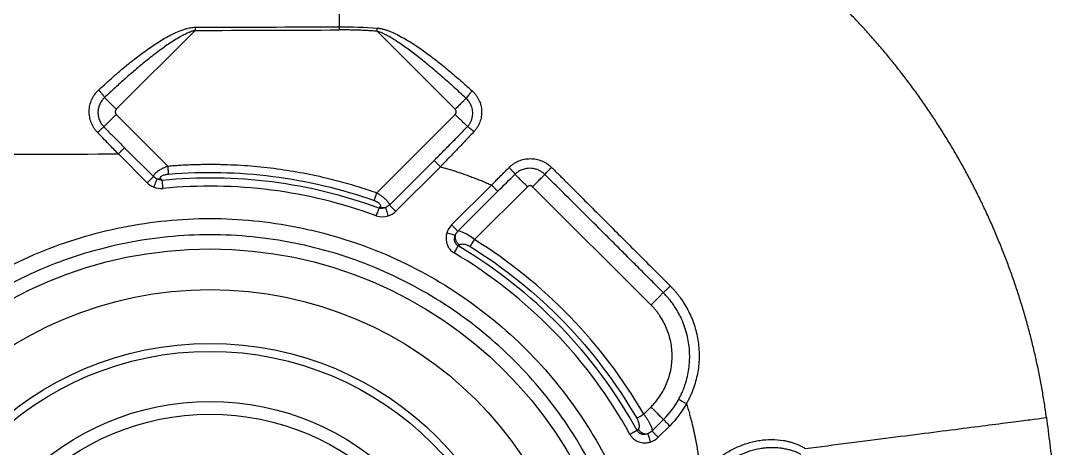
# Model space of a CAD drawing. Extents: x 526 to 610, y 679 to 808.
# Drawn here: x 572.13 to 577.84, y 730.47 to 732.86 of the extents above; entities that cross this region are included whole.
import ezdxf

# ---------------------------------------------------------------- set-up
doc = ezdxf.new("R2010")
doc.units = 0
doc.header["$MEASUREMENT"] = 0
doc.layers.add('1', color=4, linetype='Continuous')

# ---------------------------------------------------------------- blocks, each defined once
blk = doc.blocks.new('JETSETTER LX')
at = {"layer": '1', "color": 3, "linetype": 'Continuous', "lineweight": 25}
for p, q in [((46.9761, 35.9254), (46.537, 35.4862)), ((48.4228, 35.4862), (47.9881, 35.9209)), ((46.537, 35.4579), (46.8246, 35.1703)), ((48.4228, 35.4579), (47.9862, 35.0214)), ((46.5483, 35.2375), (46.7089, 35.0768)), ((46.5831, 35.2723), (46.7438, 35.1117)), ((48.0571, 34.9529), (48.3056, 35.2014)), ((48.092, 34.918), (48.3405, 35.1665)), ((48.6254, 35.0643), (48.4032, 34.8421)), ((48.6603, 35.0295), (48.4381, 34.8073)), ((48.5305, 34.7602), (48.8255, 35.0552)), ((49.5126, 34.3964), (48.8538, 35.0552)), ((48.0045, 34.9423), (47.9983, 34.9355)), ((48.4403, 34.7252), (48.4467, 34.7313)), ((49.4724, 33.7881), (49.5126, 33.8283)), ((49.5182, 33.6944), (49.5823, 33.7585)), ((49.4415, 33.7042), (49.4354, 33.6978)), ((49.5531, 33.6596), (49.6172, 33.7237))]:
    blk.add_line(p, q, dxfattribs=at)
for radius in [2.3173, 2.0907, 1.7912, 1.7467, 1.4676, 1.3971]:
    blk.add_circle((47.0588, 32.3916), radius, dxfattribs=at)
for points, knots in [([(52.7262, 34.264), (52.725, 34.2762), (52.7226, 34.3008), (52.7187, 34.3377), (52.7146, 34.3749), (52.7101, 34.4122), (52.7053, 34.4499), (52.7002, 34.4877), (52.6949, 34.5258), (52.6891, 34.564), (52.6831, 34.6026), (52.6687, 34.6897), (52.6437, 34.823), (52.6107, 34.9698), (52.5818, 35.0855), (52.55, 35.2035), (52.506, 35.3504), (52.4578, 35.4915), (52.4183, 35.5976), (52.3799, 35.6957), (52.3288, 35.8178), (52.2603, 35.9667), (52.1817, 36.1218), (52.1025, 36.2632), (52.0154, 36.4057), (51.9207, 36.5475), (51.8221, 36.6802), (51.718, 36.8087), (51.6139, 36.9265), (51.4937, 37.0492), (51.3788, 37.1554), (51.2646, 37.251), (51.1503, 37.3378), (51.0287, 37.421), (50.8979, 37.5011), (50.7825, 37.5637), (50.6875, 37.6105), (50.6175, 37.6427), (50.5468, 37.673), (50.4753, 37.7014), (50.4031, 37.7279), (50.3304, 37.7525), (50.2571, 37.7753), (50.1833, 37.7961), (50.0779, 37.823), (49.9402, 37.8522), (49.806, 37.8729), (49.7101, 37.884), (49.6527, 37.8896), (49.5955, 37.8942), (49.5386, 37.8976), (49.4819, 37.9002), (49.4441, 37.901), (49.4252, 37.9015)], [0, 0, 0, 0, 0.006043, 0.012142, 0.018298, 0.024511, 0.030781, 0.037109, 0.043495, 0.049939, 0.056441, 0.063002, 0.094253, 0.124955, 0.139947, 0.156065, 0.188771, 0.220838, 0.235793, 0.250022, 0.278263, 0.3088, 0.341644, 0.3768, 0.40198, 0.438749, 0.476951, 0.499932, 0.537426, 0.57128, 0.603448, 0.631747, 0.6607, 0.688834, 0.718582, 0.750023, 0.76478, 0.779429, 0.793969, 0.808402, 0.822726, 0.836944, 0.851055, 0.86506, 0.878959, 0.910243, 0.940757, 0.950892, 0.96092, 0.970844, 0.980663, 0.990381, 1, 1, 1, 1]), ([(47.772, 37.233), (47.7721, 37.2254), (47.7721, 37.2124), (47.7723, 37.1741), (47.7724, 37.1489), (47.7726, 37.0856), (47.7728, 37.0475), (47.7732, 36.9585), (47.7734, 36.9075), (47.7738, 36.7938), (47.7741, 36.7309), (47.7747, 36.5949), (47.775, 36.5217), (47.7756, 36.3675), (47.7759, 36.2865), (47.7766, 36.1192), (47.777, 36.033), (47.7774, 35.9457)], [0, 0, 0, 0, 0.125, 0.125, 0.25, 0.25, 0.375, 0.375, 0.5, 0.5, 0.625, 0.625, 0.75, 0.75, 0.875, 0.875, 1, 1, 1, 1]), ([(51.7139, 33.7691), (51.712, 33.7822), (51.7084, 33.8085), (51.7025, 33.8478), (51.6961, 33.887), (51.6894, 33.9262), (51.6823, 33.9652), (51.6748, 34.0042), (51.6669, 34.043), (51.6587, 34.0818), (51.65, 34.1205), (51.641, 34.159), (51.6316, 34.1975), (51.6218, 34.2358), (51.6116, 34.274), (51.601, 34.3122), (51.5901, 34.3502), (51.5788, 34.388), (51.5672, 34.4258), (51.5551, 34.4634), (51.5427, 34.5009), (51.53, 34.5383), (51.5169, 34.5755), (51.5034, 34.6126), (51.4895, 34.6495), (51.4753, 34.6863), (51.4608, 34.723), (51.4458, 34.7595), (51.4306, 34.7959), (51.415, 34.832), (51.399, 34.8681), (51.3827, 34.9039), (51.366, 34.9396), (51.349, 34.9752), (51.3316, 35.0105), (51.314, 35.0457), (51.2959, 35.0807), (51.2776, 35.1156), (51.2588, 35.1502), (51.2398, 35.1847), (51.2204, 35.219), (51.2007, 35.253), (51.1807, 35.2869), (51.1604, 35.3206), (51.1397, 35.3541), (51.1187, 35.3874), (51.0973, 35.4204), (51.0757, 35.4533), (51.0537, 35.4859), (51.0314, 35.5184), (51.0088, 35.5506), (50.9859, 35.5826), (50.9627, 35.6144), (50.9392, 35.6459), (50.9153, 35.6772), (50.8912, 35.7083), (50.8667, 35.7391), (50.842, 35.7697), (50.8169, 35.8001), (50.7916, 35.8302), (50.7659, 35.86), (50.74, 35.8896), (50.7137, 35.919), (50.6872, 35.9481), (50.6604, 35.9769), (50.6332, 36.0055), (50.6058, 36.0338), (50.5781, 36.0618), (50.5502, 36.0896), (50.5219, 36.1171), (50.4934, 36.1443), (50.4646, 36.1712), (50.4355, 36.1978), (50.4061, 36.2242), (50.3765, 36.2502), (50.3466, 36.276), (50.3165, 36.3014), (50.2861, 36.3265), (50.2555, 36.3513), (50.2247, 36.3758), (50.1937, 36.3999), (50.1624, 36.4237), (50.1309, 36.4472), (50.0992, 36.4704), (50.0673, 36.4932), (50.0352, 36.5157), (50.0029, 36.5379), (49.9704, 36.5598), (49.9376, 36.5813), (49.9047, 36.6025), (49.8716, 36.6233), (49.8383, 36.6438), (49.8048, 36.664), (49.7712, 36.6839), (49.7373, 36.7034), (49.7033, 36.7226), (49.6691, 36.7414), (49.6348, 36.7599), (49.6002, 36.7781), (49.5655, 36.7959), (49.5307, 36.8134), (49.4957, 36.8305), (49.4605, 36.8473), (49.4252, 36.8638), (49.3898, 36.8799), (49.3542, 36.8956), (49.3184, 36.9111), (49.2825, 36.9261), (49.2465, 36.9408), (49.2104, 36.9552), (49.1741, 36.9692), (49.1377, 36.9829), (49.1012, 36.9962), (49.0646, 37.0092), (49.0278, 37.0218), (48.991, 37.034), (48.954, 37.0459), (48.9169, 37.0574), (48.8798, 37.0686), (48.8425, 37.0794), (48.8051, 37.0899), (48.7677, 37.1), (48.7301, 37.1097), (48.6925, 37.1191), (48.6548, 37.1281), (48.617, 37.1368), (48.5791, 37.1451), (48.5412, 37.153), (48.5032, 37.1605), (48.4651, 37.1677), (48.427, 37.1745), (48.3888, 37.181), (48.3505, 37.1871), (48.3122, 37.1928), (48.2739, 37.1981), (48.2354, 37.203), (48.197, 37.2076), (48.1585, 37.2118), (48.12, 37.2157), (48.0814, 37.2191), (48.0428, 37.2222), (48.0042, 37.2249), (47.9656, 37.2272), (47.9269, 37.2292), (47.8883, 37.2307), (47.8496, 37.2319), (47.8109, 37.2327), (47.7851, 37.2329), (47.7722, 37.233)], [0, 0, 0, 0, 0.00694, 0.013875, 0.020807, 0.027735, 0.03466, 0.041581, 0.048499, 0.055414, 0.062326, 0.069235, 0.076141, 0.083045, 0.089946, 0.096845, 0.103742, 0.110636, 0.117528, 0.124419, 0.131307, 0.138194, 0.145079, 0.151962, 0.158844, 0.165725, 0.172604, 0.179481, 0.186358, 0.193233, 0.200108, 0.206981, 0.213853, 0.220725, 0.227595, 0.234465, 0.241334, 0.248203, 0.25507, 0.261938, 0.268805, 0.275671, 0.282537, 0.289403, 0.296269, 0.303134, 0.309999, 0.316865, 0.32373, 0.330595, 0.337461, 0.344326, 0.351192, 0.358058, 0.364925, 0.371792, 0.37866, 0.385528, 0.392397, 0.399267, 0.406138, 0.413009, 0.419882, 0.426756, 0.433631, 0.440507, 0.447385, 0.454264, 0.461145, 0.468028, 0.474913, 0.4818, 0.488689, 0.49558, 0.502473, 0.509363, 0.516248, 0.523129, 0.530007, 0.53688, 0.54375, 0.550616, 0.557479, 0.564339, 0.571195, 0.578049, 0.584899, 0.591747, 0.598592, 0.605435, 0.612275, 0.619113, 0.625948, 0.632782, 0.639613, 0.646442, 0.653269, 0.660094, 0.666918, 0.67374, 0.68056, 0.687378, 0.694195, 0.70101, 0.707824, 0.714636, 0.721447, 0.728257, 0.735066, 0.741873, 0.748679, 0.755484, 0.762287, 0.76909, 0.775891, 0.782692, 0.789491, 0.79629, 0.803088, 0.809885, 0.81668, 0.823476, 0.83027, 0.837064, 0.843856, 0.850649, 0.85744, 0.864231, 0.871022, 0.877812, 0.884601, 0.89139, 0.898179, 0.904967, 0.911755, 0.918543, 0.92533, 0.932118, 0.938905, 0.945692, 0.95248, 0.959267, 0.966055, 0.972843, 0.979632, 0.986421, 0.99321, 1, 1, 1, 1]), ([(46.4386, 35.5935), (46.4472, 35.6014), (46.4641, 35.6171), (46.4891, 35.6398), (46.5134, 35.6616), (46.5369, 35.6822), (46.5735, 35.7137), (46.6229, 35.7544), (46.6771, 35.7958), (46.7203, 35.8267), (46.7542, 35.8498), (46.7879, 35.8712), (46.8234, 35.8915), (46.8591, 35.9095), (46.8908, 35.9229), (46.9161, 35.9319), (46.9339, 35.9373), (46.9493, 35.9406), (46.9629, 35.9426), (46.9718, 35.9429), (46.9761, 35.943)], [0, 0, 0, 0, 0.053878, 0.105816, 0.155805, 0.203836, 0.249902, 0.378699, 0.499708, 0.565222, 0.624684, 0.689882, 0.749826, 0.813909, 0.874399, 0.908365, 0.93732, 0.959611, 0.980452, 1, 1, 1, 1]), ([(46.9761, 35.9254), (46.9738, 35.9249), (46.969, 35.9238), (46.9618, 35.9217), (46.9542, 35.9192), (46.9464, 35.9163), (46.9357, 35.9118), (46.9211, 35.9048), (46.8981, 35.8928), (46.869, 35.8761), (46.8268, 35.8491), (46.7728, 35.8106), (46.7111, 35.7627), (46.6483, 35.7108), (46.5889, 35.6592), (46.5296, 35.6059), (46.4909, 35.57), (46.4714, 35.5518)], [0, 0, 0, 0, 0.011248, 0.023107, 0.035602, 0.048754, 0.062581, 0.090658, 0.125298, 0.185222, 0.250088, 0.363053, 0.500137, 0.621679, 0.750048, 0.873514, 1, 1, 1, 1]), ([(47.9881, 35.9209), (47.978, 35.9216), (47.958, 35.923), (47.928, 35.9247), (47.8979, 35.926), (47.8678, 35.927), (47.8377, 35.9277), (47.8076, 35.9281), (47.7875, 35.9281), (47.7774, 35.9281)], [0, 0, 0, 0, 0.142827, 0.285636, 0.428444, 0.571267, 0.714123, 0.857028, 1, 1, 1, 1]), ([(48.4837, 35.5472), (48.4717, 35.5582), (48.4481, 35.58), (48.4129, 35.6119), (48.3786, 35.6426), (48.3451, 35.672), (48.3125, 35.7002), (48.2806, 35.727), (48.2381, 35.762), (48.1868, 35.8026), (48.1334, 35.8414), (48.0916, 35.8692), (48.0637, 35.8864), (48.0419, 35.8984), (48.0258, 35.9065), (48.0116, 35.9128), (47.9994, 35.9176), (47.9917, 35.9199), (47.9881, 35.9209)], [0, 0, 0, 0, 0.078364, 0.154404, 0.228123, 0.299526, 0.368619, 0.435407, 0.499897, 0.633734, 0.749858, 0.817748, 0.874897, 0.907348, 0.93737, 0.961123, 0.981978, 1, 1, 1, 1]), ([(47.9893, 35.9385), (47.9913, 35.9383), (47.9953, 35.938), (48.0014, 35.9371), (48.0078, 35.9359), (48.0146, 35.9345), (48.0217, 35.9328), (48.0328, 35.9297), (48.0479, 35.9248), (48.0716, 35.9155), (48.102, 35.9012), (48.149, 35.876), (48.2067, 35.84), (48.2718, 35.7937), (48.3268, 35.7514), (48.3683, 35.7178), (48.4112, 35.6822), (48.4596, 35.6405), (48.4994, 35.6047), (48.5175, 35.5885)], [0, 0, 0, 0, 0.009045, 0.018641, 0.028803, 0.039542, 0.050869, 0.06279, 0.092939, 0.125233, 0.181404, 0.250308, 0.375213, 0.500225, 0.625126, 0.700893, 0.750075, 0.886392, 1, 1, 1, 1]), ([(46.4328, 35.3568), (46.4309, 35.3588), (46.4272, 35.3629), (46.4219, 35.3693), (46.4169, 35.3759), (46.4108, 35.3851), (46.404, 35.3971), (46.3951, 35.4173), (46.3876, 35.4439), (46.3852, 35.4769), (46.3892, 35.5097), (46.3979, 35.5357), (46.4078, 35.5552), (46.4158, 35.5675), (46.4235, 35.5776), (46.4307, 35.5859), (46.436, 35.5909), (46.4386, 35.5935)], [0, 0, 0, 0, 0.031312, 0.062622, 0.094009, 0.125554, 0.187903, 0.250613, 0.375433, 0.500406, 0.625136, 0.750114, 0.812393, 0.874951, 0.916857, 0.958481, 1, 1, 1, 1]), ([(46.4386, 35.5935), (46.4421, 35.5898), (46.4457, 35.5858), (46.4528, 35.5775), (46.4563, 35.5734), (46.4624, 35.5656), (46.465, 35.562), (46.4691, 35.556), (46.4705, 35.5536), (46.4714, 35.5518)], [0, 0, 0, 0, 0.25, 0.25, 0.5, 0.5, 0.75, 0.75, 1, 1, 1, 1]), ([(48.5175, 35.5885), (48.5142, 35.585), (48.5108, 35.5812), (48.504, 35.5734), (48.5006, 35.5694), (48.4944, 35.5618), (48.4916, 35.5582), (48.4869, 35.552), (48.4851, 35.5493), (48.4837, 35.5472)], [0, 0, 0, 0, 0.25, 0.25, 0.5, 0.5, 0.75, 0.75, 1, 1, 1, 1]), ([(48.5175, 35.5885), (48.5194, 35.5866), (48.5233, 35.583), (48.5289, 35.5772), (48.5341, 35.5712), (48.5389, 35.5649), (48.5435, 35.5585), (48.5477, 35.5518), (48.5516, 35.5449), (48.5587, 35.5307), (48.5667, 35.5082), (48.571, 35.4768), (48.5692, 35.4452), (48.5624, 35.4196), (48.5541, 35.4003), (48.5464, 35.3864), (48.5375, 35.3732), (48.5305, 35.3652), (48.5271, 35.3613)], [0, 0, 0, 0, 0.0316568, 0.0630851, 0.0943524, 0.1255274, 0.1566793, 0.1878772, 0.2191901, 0.2506857, 0.3759442, 0.5004337, 0.6257932, 0.750133, 0.8126003, 0.8749757, 0.9378831, 1, 1, 1, 1]), ([(46.4714, 35.5518), (46.4701, 35.5506), (46.4675, 35.5481), (46.4636, 35.5441), (46.4599, 35.5396), (46.4551, 35.5335), (46.4499, 35.5254), (46.4428, 35.5116), (46.4369, 35.4935), (46.4347, 35.4742), (46.4352, 35.4586), (46.437, 35.446), (46.4402, 35.4335), (46.4448, 35.4214), (46.4509, 35.4097), (46.4584, 35.3985), (46.4645, 35.3919), (46.4675, 35.3885)], [0, 0, 0, 0, 0.029161, 0.059752, 0.091781, 0.12526, 0.187809, 0.250157, 0.382787, 0.49949, 0.568893, 0.638755, 0.709159, 0.780239, 0.852194, 0.925316, 1, 1, 1, 1]), ([(46.537, 35.4862), (46.5307, 35.4925), (46.5242, 35.499), (46.511, 35.5122), (46.5045, 35.5187), (46.4924, 35.5308), (46.4869, 35.5363), (46.4777, 35.5455), (46.474, 35.5492), (46.4714, 35.5518)], [0, 0, 0, 0, 0.25, 0.25, 0.5, 0.5, 0.75, 0.75, 1, 1, 1, 1]), ([(48.4837, 35.5472), (48.4805, 35.544), (48.4766, 35.54), (48.4674, 35.5309), (48.4622, 35.5257), (48.4513, 35.5147), (48.4455, 35.5089), (48.434, 35.4974), (48.4282, 35.4917), (48.4228, 35.4862)], [0, 0, 0, 0, 0.25, 0.25, 0.5, 0.5, 0.75, 0.75, 1, 1, 1, 1]), ([(48.491, 35.3897), (48.4924, 35.3912), (48.4952, 35.3943), (48.4991, 35.3992), (48.5027, 35.4044), (48.506, 35.4097), (48.509, 35.4152), (48.5117, 35.421), (48.5158, 35.4312), (48.52, 35.4475), (48.5214, 35.4721), (48.5174, 35.4943), (48.5104, 35.5116), (48.5046, 35.5225), (48.4981, 35.5318), (48.4912, 35.5401), (48.4862, 35.5448), (48.4837, 35.5472)], [0, 0, 0, 0, 0.035498, 0.071026, 0.106619, 0.14231, 0.17813, 0.214104, 0.250256, 0.366659, 0.4997, 0.67038, 0.749076, 0.817165, 0.881523, 0.942394, 1, 1, 1, 1]), ([(46.537, 35.4862), (46.5364, 35.4856), (46.5352, 35.4843), (46.5337, 35.4821), (46.5324, 35.4794), (46.5314, 35.476), (46.531, 35.4721), (46.5314, 35.4682), (46.5325, 35.4644), (46.5343, 35.4609), (46.5361, 35.4589), (46.537, 35.4579)], [0, 0, 0, 0, 0.083478, 0.166388, 0.250171, 0.374789, 0.500105, 0.62472, 0.750039, 0.874841, 1, 1, 1, 1]), ([(48.4228, 35.4579), (48.4234, 35.4586), (48.4245, 35.4599), (48.426, 35.4621), (48.4273, 35.4648), (48.4284, 35.4682), (48.4287, 35.4721), (48.4284, 35.476), (48.4272, 35.4798), (48.4254, 35.4833), (48.4236, 35.4852), (48.4228, 35.4862)], [0, 0, 0, 0, 0.083478, 0.166388, 0.250171, 0.374789, 0.500105, 0.62472, 0.750039, 0.874841, 1, 1, 1, 1]), ([(46.537, 35.4579), (46.5288, 35.4498), (46.5207, 35.4417), (46.5054, 35.4264), (46.4982, 35.4192), (46.4857, 35.4067), (46.4803, 35.4013), (46.472, 35.393), (46.4691, 35.3901), (46.4675, 35.3885)], [0, 0, 0, 0, 0.25, 0.25, 0.5, 0.5, 0.75, 0.75, 1, 1, 1, 1]), ([(48.491, 35.3897), (48.489, 35.3917), (48.4858, 35.3949), (48.4772, 35.4035), (48.4718, 35.4089), (48.4596, 35.4211), (48.4527, 35.428), (48.4382, 35.4426), (48.4305, 35.4502), (48.4228, 35.4579)], [0, 0, 0, 0, 0.25, 0.25, 0.5, 0.5, 0.75, 0.75, 1, 1, 1, 1]), ([(46.4675, 35.3885), (46.4667, 35.388), (46.4652, 35.3869), (46.461, 35.3833), (46.4582, 35.3808), (46.4517, 35.3749), (46.448, 35.3714), (46.4404, 35.3642), (46.4365, 35.3604), (46.4328, 35.3568)], [0, 0, 0, 0, 0.25, 0.25, 0.5, 0.5, 0.75, 0.75, 1, 1, 1, 1]), ([(46.5483, 35.2375), (46.5419, 35.244), (46.5271, 35.2592), (46.5015, 35.2855), (46.4693, 35.3188), (46.4457, 35.3434), (46.4328, 35.3568)], [0, 0, 0, 0, 0.163721, 0.384658, 0.66324, 1, 1, 1, 1]), ([(46.4675, 35.3885), (46.4771, 35.3789), (46.4962, 35.3595), (46.5251, 35.3305), (46.554, 35.3014), (46.5734, 35.282), (46.5831, 35.2723)], [0, 0, 0, 0, 0.248663, 0.498209, 0.74865, 1, 1, 1, 1]), ([(48.3056, 35.2014), (48.3148, 35.2105), (48.3331, 35.2288), (48.3602, 35.2562), (48.3871, 35.2833), (48.4136, 35.3101), (48.4398, 35.3368), (48.4656, 35.3633), (48.4826, 35.3809), (48.491, 35.3897)], [0, 0, 0, 0, 0.147242, 0.292995, 0.437275, 0.580099, 0.721482, 0.861443, 1, 1, 1, 1]), ([(48.5271, 35.3613), (48.5203, 35.354), (48.5068, 35.3395), (48.4864, 35.3178), (48.4659, 35.2961), (48.4452, 35.2744), (48.4244, 35.2528), (48.4036, 35.2312), (48.3826, 35.2096), (48.3616, 35.1881), (48.3475, 35.1737), (48.3405, 35.1665)], [0, 0, 0, 0, 0.11056, 0.221274, 0.332135, 0.443139, 0.554276, 0.66554, 0.776922, 0.888412, 1, 1, 1, 1]), ([(48.5271, 35.3613), (48.5235, 35.3646), (48.5197, 35.368), (48.5123, 35.3745), (48.5086, 35.3775), (48.5019, 35.3828), (48.499, 35.385), (48.4942, 35.3882), (48.4923, 35.3892), (48.491, 35.3897)], [0, 0, 0, 0, 0.25, 0.25, 0.5, 0.5, 0.75, 0.75, 1, 1, 1, 1]), ([(46.5483, 35.2375), (46.5521, 35.2413), (46.5561, 35.2453), (46.564, 35.2532), (46.5678, 35.257), (46.5744, 35.2636), (46.5771, 35.2664), (46.5812, 35.2704), (46.5825, 35.2717), (46.5831, 35.2723)], [0, 0, 0, 0, 0.25, 0.25, 0.5, 0.5, 0.75, 0.75, 1, 1, 1, 1]), ([(46.8246, 35.1703), (46.8355, 35.1712), (46.8573, 35.173), (46.89, 35.1751), (46.9227, 35.1769), (46.9554, 35.1783), (46.9882, 35.1793), (47.021, 35.18), (47.0537, 35.1802), (47.0865, 35.1801), (47.1575, 35.179), (47.2667, 35.1737), (47.4135, 35.1588), (47.5593, 35.1362), (47.6748, 35.112), (47.7607, 35.0906), (47.8176, 35.0752), (47.8742, 35.0585), (47.9305, 35.0407), (47.9676, 35.0278), (47.9862, 35.0214)], [0, 0, 0, 0, 0.027796, 0.055578, 0.083352, 0.11112, 0.138887, 0.166655, 0.194431, 0.222216, 0.250015, 0.375, 0.500002, 0.624987, 0.749989, 0.800011, 0.85, 0.89998, 0.949973, 1, 1, 1, 1]), ([(48.3056, 35.2014), (48.3063, 35.2007), (48.3076, 35.1994), (48.3116, 35.1954), (48.3144, 35.1926), (48.321, 35.186), (48.3248, 35.1822), (48.3326, 35.1743), (48.3367, 35.1703), (48.3405, 35.1665)], [0, 0, 0, 0, 0.25, 0.25, 0.5, 0.5, 0.75, 0.75, 1, 1, 1, 1]), ([(48.7228, 35.1622), (48.7248, 35.1641), (48.7287, 35.1679), (48.7349, 35.1732), (48.7414, 35.1782), (48.748, 35.1829), (48.755, 35.1873), (48.7621, 35.1914), (48.7695, 35.1951), (48.7845, 35.2018), (48.8082, 35.2091), (48.8409, 35.2124), (48.8737, 35.2093), (48.9, 35.2014), (48.9199, 35.1921), (48.9324, 35.1846), (48.9428, 35.1772), (48.9513, 35.1703), (48.9566, 35.1653), (48.9592, 35.1628)], [0, 0, 0, 0, 0.031307, 0.062494, 0.093626, 0.124771, 0.155999, 0.187377, 0.218975, 0.250862, 0.375382, 0.500544, 0.625142, 0.750165, 0.812364, 0.874979, 0.916911, 0.958537, 1, 1, 1, 1]), ([(46.8246, 35.1703), (46.8227, 35.1695), (46.8187, 35.1679), (46.8127, 35.1653), (46.8062, 35.1623), (46.7995, 35.1591), (46.7889, 35.1538), (46.7774, 35.1473), (46.7657, 35.1395), (46.7562, 35.132), (46.7493, 35.125), (46.7454, 35.1191), (46.7438, 35.1149), (46.7438, 35.1127), (46.7438, 35.1117)], [0, 0, 0, 0, 0.043237, 0.089909, 0.140093, 0.193858, 0.251257, 0.401846, 0.500371, 0.611343, 0.74928, 0.843559, 0.927109, 1, 1, 1, 1]), ([(46.7855, 35.0982), (46.785, 35.0987), (46.7842, 35.0997), (46.7833, 35.1013), (46.7827, 35.1027), (46.7825, 35.1041), (46.7825, 35.1055), (46.7827, 35.1071), (46.7835, 35.109), (46.7858, 35.1121), (46.79, 35.1154), (46.7977, 35.1191), (46.8063, 35.1217), (46.8151, 35.1235), (46.822, 35.1246), (46.8264, 35.125), (46.8284, 35.1252)], [0, 0, 0, 0, 0.050289, 0.096502, 0.139171, 0.178754, 0.215639, 0.250152, 0.313033, 0.374875, 0.49967, 0.599931, 0.749476, 0.844456, 0.928208, 1, 1, 1, 1]), ([(46.8284, 35.1252), (46.8282, 35.127), (46.828, 35.1296), (46.8275, 35.1358), (46.8272, 35.1395), (46.8265, 35.1476), (46.8261, 35.1521), (46.8254, 35.1612), (46.825, 35.1659), (46.8246, 35.1703)], [0, 0, 0, 0, 0.25, 0.25, 0.5, 0.5, 0.75, 0.75, 1, 1, 1, 1]), ([(46.8284, 35.1252), (47.0212, 35.1414), (47.2157, 35.1372), (47.5994, 35.088), (47.7887, 35.043), (47.9712, 34.9787)], [0, 0, 0, 0, 0.5, 0.5, 1, 1, 1, 1]), ([(48.3405, 35.1665), (48.3492, 35.1641), (48.3668, 35.1591), (48.3929, 35.1513), (48.4191, 35.1431), (48.4451, 35.1346), (48.4711, 35.1257), (48.4971, 35.1164), (48.5229, 35.1067), (48.5487, 35.0967), (48.5744, 35.0863), (48.6, 35.0756), (48.617, 35.0681), (48.6254, 35.0643)], [0, 0, 0, 0, 0.0900052, 0.1801896, 0.2705535, 0.3610974, 0.451822, 0.5427278, 0.6338154, 0.7250856, 0.8165392, 0.908177, 1, 1, 1, 1]), ([(48.6254, 35.0643), (48.6316, 35.0706), (48.6441, 35.0833), (48.663, 35.1024), (48.6825, 35.122), (48.7025, 35.142), (48.716, 35.1554), (48.7228, 35.1622)], [0, 0, 0, 0, 0.190682, 0.38598, 0.585938, 0.790597, 1, 1, 1, 1]), ([(48.7228, 35.1622), (48.7266, 35.1584), (48.7305, 35.1543), (48.7382, 35.1461), (48.7418, 35.1421), (48.7481, 35.135), (48.7507, 35.1319), (48.7545, 35.1272), (48.7556, 35.1256), (48.7561, 35.1246)], [0, 0, 0, 0, 0.25, 0.25, 0.5, 0.5, 0.75, 0.75, 1, 1, 1, 1]), ([(48.922, 35.1235), (48.9204, 35.125), (48.9173, 35.128), (48.9122, 35.1322), (48.907, 35.1361), (48.9015, 35.1397), (48.8958, 35.1429), (48.89, 35.1459), (48.8793, 35.1506), (48.8625, 35.1557), (48.841, 35.158), (48.8178, 35.1565), (48.7982, 35.1514), (48.7819, 35.1438), (48.7713, 35.1373), (48.7629, 35.1309), (48.7582, 35.1265), (48.7561, 35.1246)], [0, 0, 0, 0, 0.035714, 0.071359, 0.106987, 0.142645, 0.178375, 0.21422, 0.250213, 0.368345, 0.499567, 0.601781, 0.748934, 0.827475, 0.895624, 0.953225, 1, 1, 1, 1]), ([(48.8255, 35.0552), (48.8174, 35.0633), (48.8093, 35.0714), (48.794, 35.0867), (48.7869, 35.0939), (48.7743, 35.1064), (48.769, 35.1117), (48.7606, 35.1201), (48.7577, 35.123), (48.7561, 35.1246)], [0, 0, 0, 0, 0.25, 0.25, 0.5, 0.5, 0.75, 0.75, 1, 1, 1, 1]), ([(48.8538, 35.0552), (48.8606, 35.0621), (48.8679, 35.0694), (48.8824, 35.0838), (48.8895, 35.091), (48.9023, 35.1038), (48.908, 35.1094), (48.9168, 35.1183), (48.9201, 35.1215), (48.922, 35.1235)], [0, 0, 0, 0, 0.25, 0.25, 0.5, 0.5, 0.75, 0.75, 1, 1, 1, 1]), ([(48.922, 35.1235), (48.9229, 35.1246), (48.9245, 35.1264), (48.9291, 35.1315), (48.9321, 35.1348), (48.9392, 35.1422), (48.9432, 35.1464), (48.9513, 35.1548), (48.9554, 35.1589), (48.9592, 35.1628)], [0, 0, 0, 0, 0.25, 0.25, 0.5, 0.5, 0.75, 0.75, 1, 1, 1, 1]), ([(49.5813, 34.4651), (49.561, 34.4855), (49.5195, 34.5272), (49.4561, 34.5908), (49.3903, 34.6568), (49.3221, 34.7251), (49.237, 34.8101), (49.1381, 34.9088), (49.0281, 35.0184), (48.9567, 35.0891), (48.922, 35.1235)], [0, 0, 0, 0, 0.092839, 0.189258, 0.289258, 0.39284, 0.500003, 0.676304, 0.842968, 1, 1, 1, 1]), ([(48.9592, 35.1628), (48.9732, 35.1489), (49.001, 35.1212), (49.0425, 35.0798), (49.0836, 35.0387), (49.1386, 34.9838), (49.2073, 34.9151), (49.2898, 34.8325), (49.3722, 34.7501), (49.4547, 34.6676), (49.5373, 34.5851), (49.5923, 34.53), (49.6199, 34.5024)], [0, 0, 0, 0, 0.063341, 0.126057, 0.188243, 0.24999, 0.375823, 0.499993, 0.625011, 0.749992, 0.874607, 1, 1, 1, 1]), ([(46.7438, 35.1117), (46.7432, 35.111), (46.7419, 35.1097), (46.7378, 35.1057), (46.735, 35.1029), (46.7285, 35.0963), (46.7246, 35.0925), (46.7168, 35.0847), (46.7127, 35.0806), (46.7089, 35.0768)], [0, 0, 0, 0, 0.25, 0.25, 0.5, 0.5, 0.75, 0.75, 1, 1, 1, 1]), ([(46.763, 35.0982), (46.7626, 35.097), (46.7618, 35.0951), (46.7596, 35.0895), (46.7581, 35.0859), (46.7548, 35.0775), (46.7529, 35.0727), (46.749, 35.0629), (46.747, 35.0579), (46.7451, 35.0531)], [0, 0, 0, 0, 0.25, 0.25, 0.5, 0.5, 0.75, 0.75, 1, 1, 1, 1]), ([(47.9983, 34.9355), (47.8066, 35.0063), (47.607, 35.0554), (47.2016, 35.1074), (46.996, 35.1105), (46.7927, 35.0904)], [0, 0, 0, 0, 0.5, 0.5, 1, 1, 1, 1]), ([(46.7972, 35.0453), (46.7967, 35.0498), (46.7963, 35.0544), (46.7954, 35.0635), (46.7949, 35.068), (46.7941, 35.0761), (46.7938, 35.0798), (46.7931, 35.086), (46.7929, 35.0885), (46.7927, 35.0904)], [0, 0, 0, 0, 0.25, 0.25, 0.5, 0.5, 0.75, 0.75, 1, 1, 1, 1]), ([(47.9826, 34.893), (47.7942, 34.9626), (47.5978, 35.0108), (47.1993, 35.062), (46.9971, 35.065), (46.7972, 35.0453)], [0, 0, 0, 0, 0.5, 0.5, 1, 1, 1, 1]), ([(48.6254, 35.0643), (48.6292, 35.0605), (48.6333, 35.0565), (48.6411, 35.0486), (48.645, 35.0448), (48.6515, 35.0382), (48.6543, 35.0355), (48.6584, 35.0314), (48.6597, 35.0301), (48.6603, 35.0295)], [0, 0, 0, 0, 0.25, 0.25, 0.5, 0.5, 0.75, 0.75, 1, 1, 1, 1]), ([(48.8538, 35.0552), (48.8531, 35.0558), (48.8518, 35.057), (48.8497, 35.0585), (48.8469, 35.0598), (48.8436, 35.0608), (48.8396, 35.0612), (48.8357, 35.0608), (48.8319, 35.0597), (48.8284, 35.0579), (48.8265, 35.0561), (48.8255, 35.0552)], [0, 0, 0, 0, 0.083478, 0.166388, 0.250171, 0.374789, 0.500105, 0.62472, 0.750039, 0.874841, 1, 1, 1, 1]), ([(47.9862, 35.0214), (47.9847, 35.0172), (47.9832, 35.0128), (47.9802, 35.0042), (47.9787, 34.9999), (47.9759, 34.9922), (47.9747, 34.9887), (47.9726, 34.9828), (47.9718, 34.9805), (47.9712, 34.9787)], [0, 0, 0, 0, 0.25, 0.25, 0.5, 0.5, 0.75, 0.75, 1, 1, 1, 1]), ([(47.9862, 35.0214), (47.988, 35.0203), (47.9915, 35.0181), (47.9966, 35.0148), (48.0017, 35.0115), (48.0065, 35.0081), (48.0112, 35.0047), (48.0157, 35.0014), (48.02, 34.9981), (48.0241, 34.9948), (48.028, 34.9916), (48.0316, 34.9884), (48.0351, 34.9853), (48.0394, 34.9813), (48.0442, 34.9763), (48.049, 34.9707), (48.0529, 34.9654), (48.0556, 34.9606), (48.0572, 34.9563), (48.0571, 34.954), (48.0571, 34.9529)], [0, 0, 0, 0, 0.043921, 0.087383, 0.130399, 0.17298, 0.215141, 0.256896, 0.298258, 0.339242, 0.379864, 0.420138, 0.460081, 0.499709, 0.579581, 0.660696, 0.74318, 0.827152, 0.912723, 1, 1, 1, 1]), ([(47.9712, 34.9787), (47.9725, 34.9782), (47.9754, 34.9772), (47.9797, 34.9753), (47.9844, 34.9731), (47.9908, 34.9696), (47.9971, 34.9652), (48.0023, 34.9603), (48.0059, 34.9554), (48.0075, 34.9509), (48.0073, 34.9471), (48.0063, 34.9444), (48.0051, 34.943), (48.0045, 34.9423)], [0, 0, 0, 0, 0.053434, 0.113041, 0.178551, 0.249914, 0.401963, 0.499212, 0.600023, 0.749082, 0.840637, 0.924373, 1, 1, 1, 1]), ([(48.092, 34.918), (48.0882, 34.9218), (48.0841, 34.9258), (48.0763, 34.9337), (48.0725, 34.9375), (48.0659, 34.9441), (48.0631, 34.9469), (48.0591, 34.9509), (48.0578, 34.9522), (48.0571, 34.9529)], [0, 0, 0, 0, 0.25, 0.25, 0.5, 0.5, 0.75, 0.75, 1, 1, 1, 1]), ([(47.9983, 34.9355), (47.9977, 34.9338), (47.9968, 34.9314), (47.9946, 34.9255), (47.9933, 34.9221), (47.9905, 34.9144), (47.989, 34.9102), (47.9858, 34.9016), (47.9842, 34.8972), (47.9826, 34.893)], [0, 0, 0, 0, 0.25, 0.25, 0.5, 0.5, 0.75, 0.75, 1, 1, 1, 1]), ([(48.0349, 34.9385), (48.0298, 34.9374), (48.0245, 34.9373), (48.0141, 34.9386), (48.0091, 34.9402), (48.0045, 34.9423)], [0, 0, 0, 0, 0.5, 0.5, 1, 1, 1, 1]), ([(48.0349, 34.9385), (48.0352, 34.9373), (48.0359, 34.9353), (48.0377, 34.9296), (48.0388, 34.9259), (48.0416, 34.9173), (48.0431, 34.9123), (48.0463, 34.9023), (48.0479, 34.8971), (48.0495, 34.8922)], [0, 0, 0, 0, 0.25, 0.25, 0.5, 0.5, 0.75, 0.75, 1, 1, 1, 1]), ([(44.5725, 32.3916), (44.5725, 32.2289), (44.5886, 32.0662), (44.6521, 31.747), (44.6995, 31.5905), (44.8241, 31.2899), (44.9012, 31.1457), (45.082, 30.8751), (45.1857, 30.7487), (45.4158, 30.5185), (45.5422, 30.4148), (45.8128, 30.234), (45.957, 30.1569), (46.2577, 30.0324), (46.4141, 29.9849), (46.7333, 29.9214), (46.8961, 29.9054), (47.2215, 29.9054), (47.3842, 29.9214), (47.7034, 29.9849), (47.8599, 30.0324), (48.1606, 30.1569), (48.3048, 30.234), (48.5754, 30.4148), (48.7018, 30.5185), (48.9319, 30.7487), (49.0356, 30.8751), (49.2164, 31.1457), (49.2935, 31.2899), (49.418, 31.5905), (49.4655, 31.747), (49.529, 32.0662), (49.545, 32.2289), (49.545, 32.5544), (49.529, 32.7171), (49.4655, 33.0363), (49.418, 33.1928), (49.2935, 33.4934), (49.2164, 33.6376), (49.0356, 33.9082), (48.9319, 34.0346), (48.7018, 34.2647), (48.5754, 34.3685), (48.3048, 34.5493), (48.1606, 34.6264), (47.8599, 34.7509), (47.7034, 34.7984), (47.3842, 34.8619), (47.2215, 34.8779), (46.8961, 34.8779), (46.7333, 34.8619), (46.4141, 34.7984), (46.2577, 34.7509), (45.957, 34.6264), (45.8128, 34.5493), (45.5422, 34.3685), (45.4158, 34.2647), (45.1857, 34.0346), (45.082, 33.9082), (44.9012, 33.6376), (44.8241, 33.4934), (44.6995, 33.1928), (44.6521, 33.0363), (44.5886, 32.7171), (44.5725, 32.5544), (44.5725, 32.3916)], [0, 0, 0, 0, 0.03125, 0.03125, 0.0625, 0.0625, 0.09375, 0.09375, 0.125, 0.125, 0.15625, 0.15625, 0.1875, 0.1875, 0.21875, 0.21875, 0.25, 0.25, 0.28125, 0.28125, 0.3125, 0.3125, 0.34375, 0.34375, 0.375, 0.375, 0.40625, 0.40625, 0.4375, 0.4375, 0.46875, 0.46875, 0.5, 0.5, 0.53125, 0.53125, 0.5625, 0.5625, 0.59375, 0.59375, 0.625, 0.625, 0.65625, 0.65625, 0.6875, 0.6875, 0.71875, 0.71875, 0.75, 0.75, 0.78125, 0.78125, 0.8125, 0.8125, 0.84375, 0.84375, 0.875, 0.875, 0.90625, 0.90625, 0.9375, 0.9375, 0.96875, 0.96875, 1, 1, 1, 1]), ([(48.4381, 34.8073), (48.4375, 34.8079), (48.4362, 34.8092), (48.4321, 34.8133), (48.4293, 34.816), (48.4228, 34.8226), (48.4189, 34.8264), (48.4111, 34.8343), (48.407, 34.8383), (48.4032, 34.8421)], [0, 0, 0, 0, 0.25, 0.25, 0.5, 0.5, 0.75, 0.75, 1, 1, 1, 1]), ([(49.4544, 32.3916), (49.4544, 32.2349), (49.439, 32.0781), (49.3778, 31.7705), (49.332, 31.6197), (49.212, 31.33), (49.1378, 31.1911), (48.9636, 30.9304), (48.8636, 30.8086), (48.6419, 30.5868), (48.5201, 30.4869), (48.2593, 30.3127), (48.1204, 30.2384), (47.8307, 30.1184), (47.6799, 30.0727), (47.3724, 30.0115), (47.2156, 29.996), (46.902, 29.996), (46.7452, 30.0115), (46.4376, 30.0727), (46.2869, 30.1184), (45.9972, 30.2384), (45.8582, 30.3127), (45.5975, 30.4869), (45.4757, 30.5868), (45.254, 30.8086), (45.154, 30.9304), (44.9798, 31.1911), (44.9055, 31.33), (44.7855, 31.6197), (44.7398, 31.7705), (44.6786, 32.0781), (44.6632, 32.2349), (44.6632, 32.5484), (44.6786, 32.7052), (44.7398, 33.0128), (44.7855, 33.1636), (44.9055, 33.4533), (44.9798, 33.5922), (45.154, 33.8529), (45.254, 33.9747), (45.4757, 34.1965), (45.5975, 34.2964), (45.8582, 34.4706), (45.9972, 34.5449), (46.2869, 34.6649), (46.4376, 34.7106), (46.7452, 34.7718), (46.902, 34.7873), (47.2156, 34.7873), (47.3724, 34.7718), (47.6799, 34.7106), (47.8307, 34.6649), (48.1204, 34.5449), (48.2593, 34.4706), (48.5201, 34.2964), (48.6419, 34.1965), (48.8636, 33.9747), (48.9636, 33.8529), (49.1378, 33.5922), (49.212, 33.4533), (49.332, 33.1636), (49.3778, 33.0128), (49.439, 32.7052), (49.4544, 32.5484), (49.4544, 32.3916)], [0, 0, 0, 0, 0.03125, 0.03125, 0.0625, 0.0625, 0.09375, 0.09375, 0.125, 0.125, 0.15625, 0.15625, 0.1875, 0.1875, 0.21875, 0.21875, 0.25, 0.25, 0.28125, 0.28125, 0.3125, 0.3125, 0.34375, 0.34375, 0.375, 0.375, 0.40625, 0.40625, 0.4375, 0.4375, 0.46875, 0.46875, 0.5, 0.5, 0.53125, 0.53125, 0.5625, 0.5625, 0.59375, 0.59375, 0.625, 0.625, 0.65625, 0.65625, 0.6875, 0.6875, 0.71875, 0.71875, 0.75, 0.75, 0.78125, 0.78125, 0.8125, 0.8125, 0.84375, 0.84375, 0.875, 0.875, 0.90625, 0.90625, 0.9375, 0.9375, 0.96875, 0.96875, 1, 1, 1, 1]), ([(48.3766, 34.7975), (48.3761, 34.7956), (48.375, 34.7914), (48.3735, 34.7842), (48.3724, 34.7756), (48.372, 34.7639), (48.3733, 34.7499), (48.3769, 34.7357), (48.3831, 34.7211), (48.3911, 34.7087), (48.4008, 34.6983), (48.409, 34.6914), (48.4146, 34.6879), (48.4172, 34.6862)], [0, 0, 0, 0, 0.045779, 0.102798, 0.170918, 0.250003, 0.378171, 0.500043, 0.593538, 0.749922, 0.844396, 0.927764, 1, 1, 1, 1]), ([(48.4232, 34.7838), (48.422, 34.7842), (48.42, 34.7848), (48.4143, 34.7865), (48.4105, 34.7876), (48.4019, 34.7901), (48.3969, 34.7915), (48.3868, 34.7945), (48.3816, 34.796), (48.3766, 34.7975)], [0, 0, 0, 0, 0.25, 0.25, 0.5, 0.5, 0.75, 0.75, 1, 1, 1, 1]), ([(48.4403, 34.7252), (48.4391, 34.7259), (48.4368, 34.7271), (48.4335, 34.7296), (48.4303, 34.7326), (48.4263, 34.7374), (48.4227, 34.7437), (48.4202, 34.7516), (48.4191, 34.7593), (48.4192, 34.7674), (48.4205, 34.7757), (48.4223, 34.7811), (48.4232, 34.7838)], [0, 0, 0, 0, 0.056612, 0.117159, 0.181819, 0.251014, 0.391697, 0.500609, 0.617713, 0.739745, 0.867116, 1, 1, 1, 1]), ([(48.4232, 34.7838), (48.4223, 34.779), (48.4222, 34.7738), (48.4236, 34.7633), (48.4252, 34.7581), (48.4298, 34.7486), (48.4327, 34.7442), (48.4394, 34.7368), (48.443, 34.7337), (48.4467, 34.7313)], [0, 0, 0, 0, 0.25, 0.25, 0.5, 0.5, 0.75, 0.75, 1, 1, 1, 1]), ([(48.4172, 34.6862), (48.4195, 34.6901), (48.4218, 34.6941), (48.4265, 34.702), (48.4288, 34.7058), (48.4329, 34.7129), (48.4348, 34.7161), (48.438, 34.7214), (48.4393, 34.7236), (48.4403, 34.7252)], [0, 0, 0, 0, 0.25, 0.25, 0.5, 0.5, 0.75, 0.75, 1, 1, 1, 1]), ([(49.4354, 33.6978), (49.3192, 33.9092), (49.1746, 34.105), (48.8389, 34.4516), (48.6479, 34.6023), (48.4403, 34.7252)], [0, 0, 0, 0, 0.5, 0.5, 1, 1, 1, 1]), ([(48.4467, 34.7313), (48.4471, 34.7317), (48.4481, 34.7325), (48.4498, 34.7335), (48.4517, 34.7343), (48.4539, 34.735), (48.4571, 34.7358), (48.4624, 34.7363), (48.4712, 34.7357), (48.4802, 34.7336), (48.4883, 34.7308), (48.4941, 34.7284), (48.5004, 34.7254), (48.5045, 34.7229), (48.5065, 34.7217)], [0, 0, 0, 0, 0.049845, 0.099772, 0.149786, 0.199877, 0.250024, 0.358563, 0.499857, 0.683767, 0.749149, 0.831768, 0.915075, 1, 1, 1, 1]), ([(48.5065, 34.7217), (48.5075, 34.7233), (48.5089, 34.7255), (48.5122, 34.7308), (48.5141, 34.7339), (48.5184, 34.7409), (48.5208, 34.7447), (48.5256, 34.7524), (48.5281, 34.7564), (48.5305, 34.7602)], [0, 0, 0, 0, 0.25, 0.25, 0.5, 0.5, 0.75, 0.75, 1, 1, 1, 1]), ([(48.5065, 34.7217), (48.697, 34.6034), (48.8728, 34.4616), (49.1848, 34.1397), (49.321, 33.9595), (49.4332, 33.7654)], [0, 0, 0, 0, 0.5, 0.5, 1, 1, 1, 1]), ([(49.4724, 33.7881), (49.3583, 33.9854), (49.2199, 34.1685), (48.9028, 34.4958), (48.724, 34.6399), (48.5305, 34.7602)], [0, 0, 0, 0, 0.5, 0.5, 1, 1, 1, 1]), ([(49.3957, 33.6759), (49.2814, 33.8838), (49.1393, 34.0764), (48.8092, 34.4172), (48.6213, 34.5654), (48.4172, 34.6862)], [0, 0, 0, 0, 0.5, 0.5, 1, 1, 1, 1]), ([(49.5813, 34.4651), (49.5823, 34.4659), (49.584, 34.4675), (49.5888, 34.472), (49.592, 34.4751), (49.5994, 34.4822), (49.6035, 34.4862), (49.6119, 34.4944), (49.6161, 34.4986), (49.6199, 34.5024)], [0, 0, 0, 0, 0.25, 0.25, 0.5, 0.5, 0.75, 0.75, 1, 1, 1, 1]), ([(49.6199, 34.5024), (49.6233, 34.4989), (49.6302, 34.4919), (49.6401, 34.4811), (49.6498, 34.47), (49.6593, 34.4586), (49.6684, 34.4469), (49.6831, 34.427), (49.7022, 34.3981), (49.7236, 34.3593), (49.7417, 34.3189), (49.7614, 34.2632), (49.7778, 34.1908), (49.782, 34.1167), (49.7782, 34.0577), (49.7717, 34.0137), (49.7617, 33.9705), (49.7504, 33.9352), (49.7396, 33.9075), (49.7306, 33.887), (49.7209, 33.8671), (49.7138, 33.8542), (49.7103, 33.8478)], [0, 0, 0, 0, 0.020675, 0.041401, 0.062184, 0.083031, 0.103947, 0.124939, 0.187678, 0.249936, 0.312068, 0.374755, 0.499731, 0.624425, 0.68724, 0.749557, 0.81202, 0.87464, 0.90635, 0.93779, 0.968995, 1, 1, 1, 1]), ([(49.5126, 34.3964), (49.5204, 34.4042), (49.5283, 34.4121), (49.5431, 34.4269), (49.5501, 34.4339), (49.5625, 34.4462), (49.5678, 34.4516), (49.5763, 34.4601), (49.5794, 34.4632), (49.5813, 34.4651)], [0, 0, 0, 0, 0.25, 0.25, 0.5, 0.5, 0.75, 0.75, 1, 1, 1, 1]), ([(49.6671, 33.8715), (49.6693, 33.8755), (49.6737, 33.8838), (49.68, 33.8966), (49.6862, 33.9101), (49.6922, 33.9243), (49.698, 33.9393), (49.7034, 33.9549), (49.7085, 33.9713), (49.7154, 33.9968), (49.725, 34.0435), (49.7296, 34.1034), (49.7261, 34.163), (49.7184, 34.2118), (49.7066, 34.2577), (49.6923, 34.2972), (49.6782, 34.3285), (49.6655, 34.3532), (49.6514, 34.3772), (49.6359, 34.4005), (49.619, 34.423), (49.6009, 34.4447), (49.5878, 34.4583), (49.5813, 34.4651)], [0, 0, 0, 0, 0.021376, 0.04363, 0.066762, 0.090771, 0.115658, 0.141421, 0.168061, 0.195577, 0.264868, 0.390526, 0.474595, 0.542731, 0.62119, 0.695344, 0.738319, 0.781473, 0.824808, 0.868325, 0.912028, 0.955919, 1, 1, 1, 1]), ([(49.5126, 33.8283), (49.5157, 33.8314), (49.5218, 33.8376), (49.5306, 33.8474), (49.5391, 33.8574), (49.5473, 33.8677), (49.5551, 33.8783), (49.5676, 33.8963), (49.5834, 33.9226), (49.6003, 33.9583), (49.6136, 33.9955), (49.6264, 34.0465), (49.6329, 34.1123), (49.6264, 34.1781), (49.6136, 34.2291), (49.6003, 34.2663), (49.5834, 34.302), (49.5665, 34.3302), (49.5513, 34.3517), (49.5392, 34.3673), (49.5264, 34.3822), (49.5172, 34.3917), (49.5126, 34.3964)], [0, 0, 0, 0, 0.020878, 0.041713, 0.062527, 0.083344, 0.104185, 0.125072, 0.187569, 0.2501, 0.312596, 0.375127, 0.500003, 0.62488, 0.687376, 0.749907, 0.812404, 0.874935, 0.906232, 0.937459, 0.968689, 1, 1, 1, 1]), ([(49.6671, 33.8715), (49.6679, 33.8711), (49.6695, 33.8702), (49.6745, 33.8674), (49.6779, 33.8655), (49.6861, 33.8611), (49.6908, 33.8585), (49.7006, 33.8531), (49.7056, 33.8504), (49.7103, 33.8478)], [0, 0, 0, 0, 0.25, 0.25, 0.5, 0.5, 0.75, 0.75, 1, 1, 1, 1]), ([(49.5126, 33.8283), (49.5209, 33.82), (49.5291, 33.8117), (49.5447, 33.7962), (49.5519, 33.7889), (49.5646, 33.7763), (49.5699, 33.7709), (49.5781, 33.7627), (49.5809, 33.7599), (49.5823, 33.7585)], [0, 0, 0, 0, 0.25, 0.25, 0.5, 0.5, 0.75, 0.75, 1, 1, 1, 1]), ([(49.7103, 33.8478), (49.7131, 33.8386), (49.7186, 33.8206), (49.7261, 33.794), (49.733, 33.7683), (49.7393, 33.7438), (49.745, 33.7202), (49.7501, 33.6977), (49.7548, 33.6762), (49.7589, 33.6558), (49.7627, 33.6365), (49.766, 33.6183), (49.769, 33.6012), (49.7717, 33.5851), (49.774, 33.5702), (49.7761, 33.5565), (49.7779, 33.5438), (49.7795, 33.5323), (49.7804, 33.525), (49.7809, 33.5215)], [0, 0, 0, 0, 0.086176, 0.168949, 0.248315, 0.324273, 0.39682, 0.465954, 0.531669, 0.593964, 0.652834, 0.708275, 0.760282, 0.808853, 0.853982, 0.895665, 0.933898, 0.968678, 1, 1, 1, 1]), ([(49.4332, 33.7654), (49.4367, 33.7674), (49.4423, 33.7707), (49.4561, 33.7786), (49.4643, 33.7834), (49.4724, 33.7881)], [0, 0, 0, 0, 0.5, 0.5, 1, 1, 1, 1]), ([(49.4332, 33.7654), (49.4339, 33.7642), (49.4353, 33.7618), (49.4371, 33.7581), (49.4388, 33.7545), (49.4403, 33.7509), (49.4416, 33.7473), (49.4427, 33.744), (49.4441, 33.7393), (49.4453, 33.7341), (49.4462, 33.7285), (49.4466, 33.7232), (49.4465, 33.7176), (49.4456, 33.7121), (49.444, 33.7075), (49.4423, 33.7053), (49.4415, 33.7042)], [0, 0, 0, 0, 0.048478, 0.096389, 0.143921, 0.191229, 0.238439, 0.285647, 0.322205, 0.42852, 0.501983, 0.571447, 0.67854, 0.78587, 0.893081, 1, 1, 1, 1]), ([(49.4724, 33.7881), (49.4736, 33.7866), (49.4759, 33.7835), (49.4794, 33.7788), (49.4828, 33.7739), (49.4862, 33.769), (49.4895, 33.7641), (49.4946, 33.7562), (49.5012, 33.7451), (49.5078, 33.7325), (49.5133, 33.7202), (49.5168, 33.7102), (49.5184, 33.7025), (49.5187, 33.6977), (49.5184, 33.6954), (49.5182, 33.6944)], [0, 0, 0, 0, 0.039871, 0.080465, 0.12179, 0.16385, 0.206655, 0.25021, 0.368747, 0.500332, 0.604209, 0.750147, 0.851505, 0.934793, 1, 1, 1, 1]), ([(49.5823, 33.7585), (49.5837, 33.7572), (49.588, 33.7528), (49.6007, 33.7402), (49.6089, 33.7319), (49.6172, 33.7237)], [0, 0, 0, 0, 0.5, 0.5, 1, 1, 1, 1]), ([(50.3724, 33.5973), (50.4541, 33.6078), (50.5352, 33.6182), (50.6937, 33.6385), (50.7712, 33.6484), (50.9203, 33.6675), (50.9919, 33.6767), (51.1274, 33.694), (51.1912, 33.7022), (51.3094, 33.7173), (51.3639, 33.7243), (51.4624, 33.7369), (51.5065, 33.7426), (51.584, 33.7525), (51.6173, 33.7568), (51.6734, 33.764), (51.6961, 33.7669), (51.7139, 33.7691)], [0, 0, 0, 0, 0.125, 0.125, 0.25, 0.25, 0.375, 0.375, 0.5, 0.5, 0.625, 0.625, 0.75, 0.75, 0.875, 0.875, 1, 1, 1, 1]), ([(51.7139, 33.7691), (51.72, 33.7198), (51.7323, 33.622), (51.75, 33.4761), (51.7672, 33.3322), (51.7838, 33.1903), (51.7997, 33.0505), (51.8152, 32.9126), (51.83, 32.7768), (51.8444, 32.6431), (51.8582, 32.5114), (51.8714, 32.3818), (51.8842, 32.2542), (51.8965, 32.1288), (51.9334, 31.7434), (51.9879, 31.1133), (52.0508, 30.2244), (52.0989, 29.3476), (52.1333, 28.4606), (52.1535, 27.5791), (52.1594, 26.6942), (52.1511, 25.8097), (52.1285, 24.9277), (52.0916, 24.0412), (52.0409, 23.1636), (51.9755, 22.2754), (51.9157, 21.6086), (51.8699, 21.1493), (51.8449, 20.9094), (51.8182, 20.6634), (51.7897, 20.4113), (51.7594, 20.1532), (51.7272, 19.8891), (51.7045, 19.7112), (51.693, 19.6213)], [0, 0, 0, 0, 0.010502, 0.02086, 0.031074, 0.041144, 0.051068, 0.060846, 0.070477, 0.079959, 0.089293, 0.098478, 0.107512, 0.116396, 0.125128, 0.189396, 0.250143, 0.31355, 0.375086, 0.437854, 0.499993, 0.562222, 0.624901, 0.686548, 0.749845, 0.810795, 0.874864, 0.891416, 0.908416, 0.925861, 0.943747, 0.962068, 0.98082, 1, 1, 1, 1]), ([(49.4354, 33.6978), (49.4337, 33.6969), (49.4315, 33.6956), (49.426, 33.6926), (49.4228, 33.6909), (49.4156, 33.6869), (49.4117, 33.6847), (49.4037, 33.6803), (49.3996, 33.6781), (49.3957, 33.6759)], [0, 0, 0, 0, 0.25, 0.25, 0.5, 0.5, 0.75, 0.75, 1, 1, 1, 1]), ([(49.495, 33.6796), (49.4934, 33.679), (49.4902, 33.6779), (49.4853, 33.6767), (49.4804, 33.6759), (49.4756, 33.6755), (49.4709, 33.6755), (49.4662, 33.6759), (49.4614, 33.6768), (49.4544, 33.6789), (49.4472, 33.6829), (49.4413, 33.6886), (49.4377, 33.6932), (49.4361, 33.6964), (49.4354, 33.6978)], [0, 0, 0, 0, 0.076873, 0.151861, 0.224983, 0.296272, 0.365782, 0.433601, 0.499863, 0.581256, 0.749347, 0.848128, 0.931721, 1, 1, 1, 1]), ([(49.4415, 33.7042), (49.4439, 33.7004), (49.4469, 33.6966), (49.4544, 33.6897), (49.4588, 33.6866), (49.4686, 33.6817), (49.474, 33.6801), (49.4847, 33.6785), (49.4901, 33.6786), (49.495, 33.6796)], [0, 0, 0, 0, 0.25, 0.25, 0.5, 0.5, 0.75, 0.75, 1, 1, 1, 1]), ([(49.5531, 33.6596), (49.5493, 33.6634), (49.5452, 33.6674), (49.5374, 33.6753), (49.5336, 33.6791), (49.527, 33.6857), (49.5242, 33.6885), (49.5202, 33.6925), (49.5189, 33.6938), (49.5182, 33.6944)], [0, 0, 0, 0, 0.25, 0.25, 0.5, 0.5, 0.75, 0.75, 1, 1, 1, 1]), ([(49.3957, 33.6759), (49.3966, 33.6744), (49.3985, 33.671), (49.4018, 33.6661), (49.4059, 33.6609), (49.4107, 33.6557), (49.4194, 33.6475), (49.4307, 33.64), (49.4456, 33.6335), (49.46, 33.6297), (49.4754, 33.6282), (49.4891, 33.6289), (49.5, 33.6307), (49.5062, 33.6324), (49.5089, 33.6331)], [0, 0, 0, 0, 0.041728, 0.087627, 0.137632, 0.191728, 0.24996, 0.410408, 0.499589, 0.622011, 0.749478, 0.852293, 0.935918, 1, 1, 1, 1]), ([(49.495, 33.6796), (49.4954, 33.6784), (49.496, 33.6764), (49.4977, 33.6707), (49.4988, 33.667), (49.5014, 33.6583), (49.5028, 33.6534), (49.5059, 33.6432), (49.5074, 33.638), (49.5089, 33.6331)], [0, 0, 0, 0, 0.25, 0.25, 0.5, 0.5, 0.75, 0.75, 1, 1, 1, 1]), ([(49.877, 33.5339), (49.8805, 33.5366), (49.8875, 33.5422), (49.8982, 33.5502), (49.9092, 33.558), (49.9204, 33.5656), (49.9375, 33.5764), (49.9609, 33.5899), (49.9909, 33.6048), (50.0218, 33.6176), (50.0534, 33.6282), (50.0857, 33.6367), (50.1291, 33.6449), (50.1842, 33.6492), (50.2355, 33.6449), (50.2715, 33.6377), (50.2928, 33.6322), (50.3136, 33.6254), (50.3339, 33.6174), (50.3535, 33.6081), (50.3661, 33.6009), (50.3724, 33.5973)], [0, 0, 0, 0, 0.024764, 0.049633, 0.074627, 0.099767, 0.12507, 0.187441, 0.250263, 0.312237, 0.374864, 0.437178, 0.499895, 0.624079, 0.749149, 0.791688, 0.83376, 0.875492, 0.917016, 0.958471, 1, 1, 1, 1]), ([(50.3491, 33.5639), (50.3456, 33.5657), (50.3386, 33.5691), (50.3279, 33.5739), (50.317, 33.5783), (50.3059, 33.5823), (50.2947, 33.5859), (50.2833, 33.5891), (50.2719, 33.592), (50.2603, 33.5945), (50.2487, 33.5966), (50.237, 33.5983), (50.2253, 33.5997), (50.2135, 33.6007), (50.2017, 33.6013), (50.1898, 33.6015), (50.178, 33.6014), (50.1662, 33.601), (50.1544, 33.6002), (50.1426, 33.599), (50.1309, 33.5975), (50.1036, 33.5932), (50.0613, 33.5828), (50.0173, 33.5655), (49.9857, 33.5496), (49.9653, 33.5381), (49.9452, 33.5253), (49.9253, 33.5113), (49.9126, 33.5011), (49.9062, 33.4959)], [0, 0, 0, 0, 0.024927, 0.049893, 0.074891, 0.099918, 0.124968, 0.150037, 0.17512, 0.200213, 0.225312, 0.250412, 0.275511, 0.300605, 0.32569, 0.350763, 0.375822, 0.400863, 0.425884, 0.450882, 0.475856, 0.500803, 0.625661, 0.75005, 0.798441, 0.847633, 0.897623, 0.948412, 1, 1, 1, 1])]:
    blk.add_open_spline(points, degree=3, knots=knots, dxfattribs=at)
for points in [[(46.9761, 35.943), (47.2432, 35.9437), (47.5103, 35.9446), (47.7774, 35.9457)], [(46.9761, 35.943), (46.9761, 35.9374), (46.9761, 35.9313), (46.9761, 35.9254)], [(46.9761, 35.9254), (47.2432, 35.9261), (47.5103, 35.927), (47.7774, 35.9281)], [(47.7774, 35.9457), (47.8481, 35.946), (47.9188, 35.9436), (47.9893, 35.9385)], [(47.7774, 35.9457), (47.7774, 35.9401), (47.7774, 35.934), (47.7774, 35.9281)], [(47.9881, 35.9209), (47.9885, 35.9269), (47.9889, 35.9329), (47.9893, 35.9385)], [(45.6339, 35.2364), (45.9387, 35.2365), (46.2435, 35.2369), (46.5483, 35.2375)], [(48.6603, 35.0295), (48.6921, 35.0613), (48.724, 35.093), (48.7561, 35.1246)], [(46.7089, 35.0768), (46.7193, 35.0665), (46.7315, 35.0585), (46.7451, 35.0531)], [(46.763, 35.0982), (46.7556, 35.1015), (46.7492, 35.106), (46.7438, 35.1117)], [(46.7855, 35.0982), (46.7782, 35.0964), (46.7702, 35.0963), (46.763, 35.0982)], [(46.7927, 35.0904), (46.7829, 35.0906), (46.7727, 35.0934), (46.763, 35.0982)], [(46.7927, 35.0904), (46.7903, 35.093), (46.7879, 35.0956), (46.7855, 35.0982)], [(46.7451, 35.0531), (46.7616, 35.0465), (46.7795, 35.0436), (46.7972, 35.0453)], [(48.0571, 34.9529), (48.051, 34.9464), (48.0434, 34.9415), (48.0349, 34.9385)], [(47.9826, 34.893), (48.004, 34.8851), (48.0278, 34.8854), (48.0495, 34.8922)], [(48.0349, 34.9385), (48.0226, 34.9336), (48.0096, 34.9322), (47.9983, 34.9355)], [(48.0495, 34.8922), (48.0655, 34.8972), (48.0801, 34.9061), (48.092, 34.918)], [(48.4032, 34.8421), (48.3908, 34.8297), (48.3816, 34.8143), (48.3766, 34.7975)], [(48.4232, 34.7838), (48.4261, 34.7926), (48.4312, 34.8007), (48.4381, 34.8073)], [(48.5305, 34.7602), (48.4894, 34.7927), (48.452, 34.8101), (48.4381, 34.8072)], [(49.5823, 33.7585), (49.6157, 33.7919), (49.6444, 33.8301), (49.6671, 33.8715)], [(49.7103, 33.8478), (49.6853, 33.8023), (49.6539, 33.7604), (49.6172, 33.7237)], [(49.5182, 33.6944), (49.5117, 33.6876), (49.5037, 33.6825), (49.495, 33.6796)], [(49.5089, 33.6331), (49.5255, 33.6381), (49.5408, 33.6473), (49.5531, 33.6596)]]:
    blk.add_open_spline(points, degree=3, dxfattribs=at)

msp = doc.modelspace()

# ---------------------------------------------------------------- block references
at = {"layer": '1'}
msp.add_blockref('JETSETTER LX', (526.127, 696.8772), dxfattribs=at)

doc.saveas('drawing.dxf')
